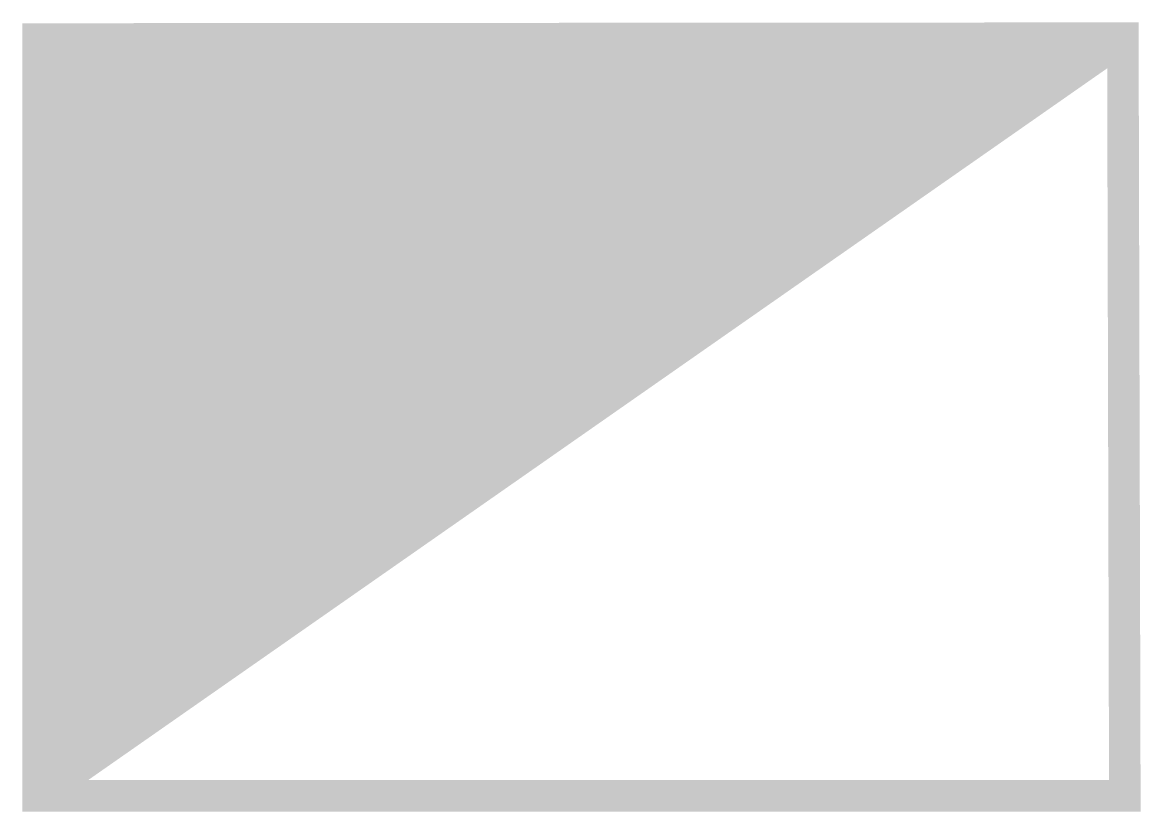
# Model space of a CAD drawing. Extents: x 1966.288 to 1966.788, y 1183.909 to 1184.262.
import ezdxf

# ---------------------------------------------------------------- set-up
doc = ezdxf.new("R2010")
doc.units = 0

msp = doc.modelspace()

# ---------------------------------------------------------------- hatches: boundary and pattern name
msp.add_hatch(color=0).paths.add_polyline_path([(1966.78035, 1184.25482), (1966.29542, 1184.25444), (1966.29542, 1183.91617)])

# ---------------------------------------------------------------- linework, layer by layer
at = {"color": 0, "linetype": 'Continuous'}
msp.add_lwpolyline([(1966.29542, 1183.91617, 0.01409, 0.01409, 0), (1966.29542, 1184.25444, 0.01409, 0.01409, 0), (1966.78035, 1184.25482, 0.01409, 0.01409, 0), (1966.78122, 1183.91614, 0.01409, 0.01409, 0), (1966.29542, 1183.91617, 0.01409, 0.01409, 0), (1966.29542, 1183.91617, 0.01409, 0.01409, 0), (1966.29542, 1184.25444, 0.01409, 0.01409, 0)], format="xyseb", dxfattribs=at)
at = {"color": 0, "linetype": 'Continuous', "const_width": 0.01409}
msp.add_lwpolyline([(1966.29542, 1183.91617), (1966.78035, 1184.25482)], dxfattribs=at)

doc.saveas('drawing.dxf')
